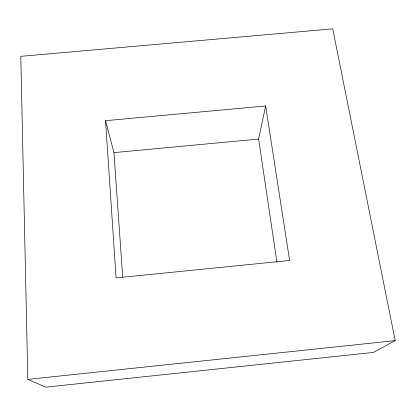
<?xml version="1.0" encoding="UTF-8"?>
<svg xmlns="http://www.w3.org/2000/svg" width="416" height="416" viewBox="0 0 416 416"><rect width="100%" height="100%" fill="white"/><g stroke="black" fill="none" stroke-linecap="round" stroke-linejoin="round"><path stroke-width="0.62" d="M276.916 262.163L258.617 139.064L265.642 105.96L105.55 120.692L116.08 277.904L289.624 260.463L265.642 105.96M395.2 340.626L373.506 352.414L45.739 387.15L27.815 379.376L20.8 56.342L332.722 28.85L395.2 340.626L27.815 379.376M105.55 120.692L113.953 152.625L258.617 139.064M113.953 152.625L122.71 277.108"/></g></svg>
